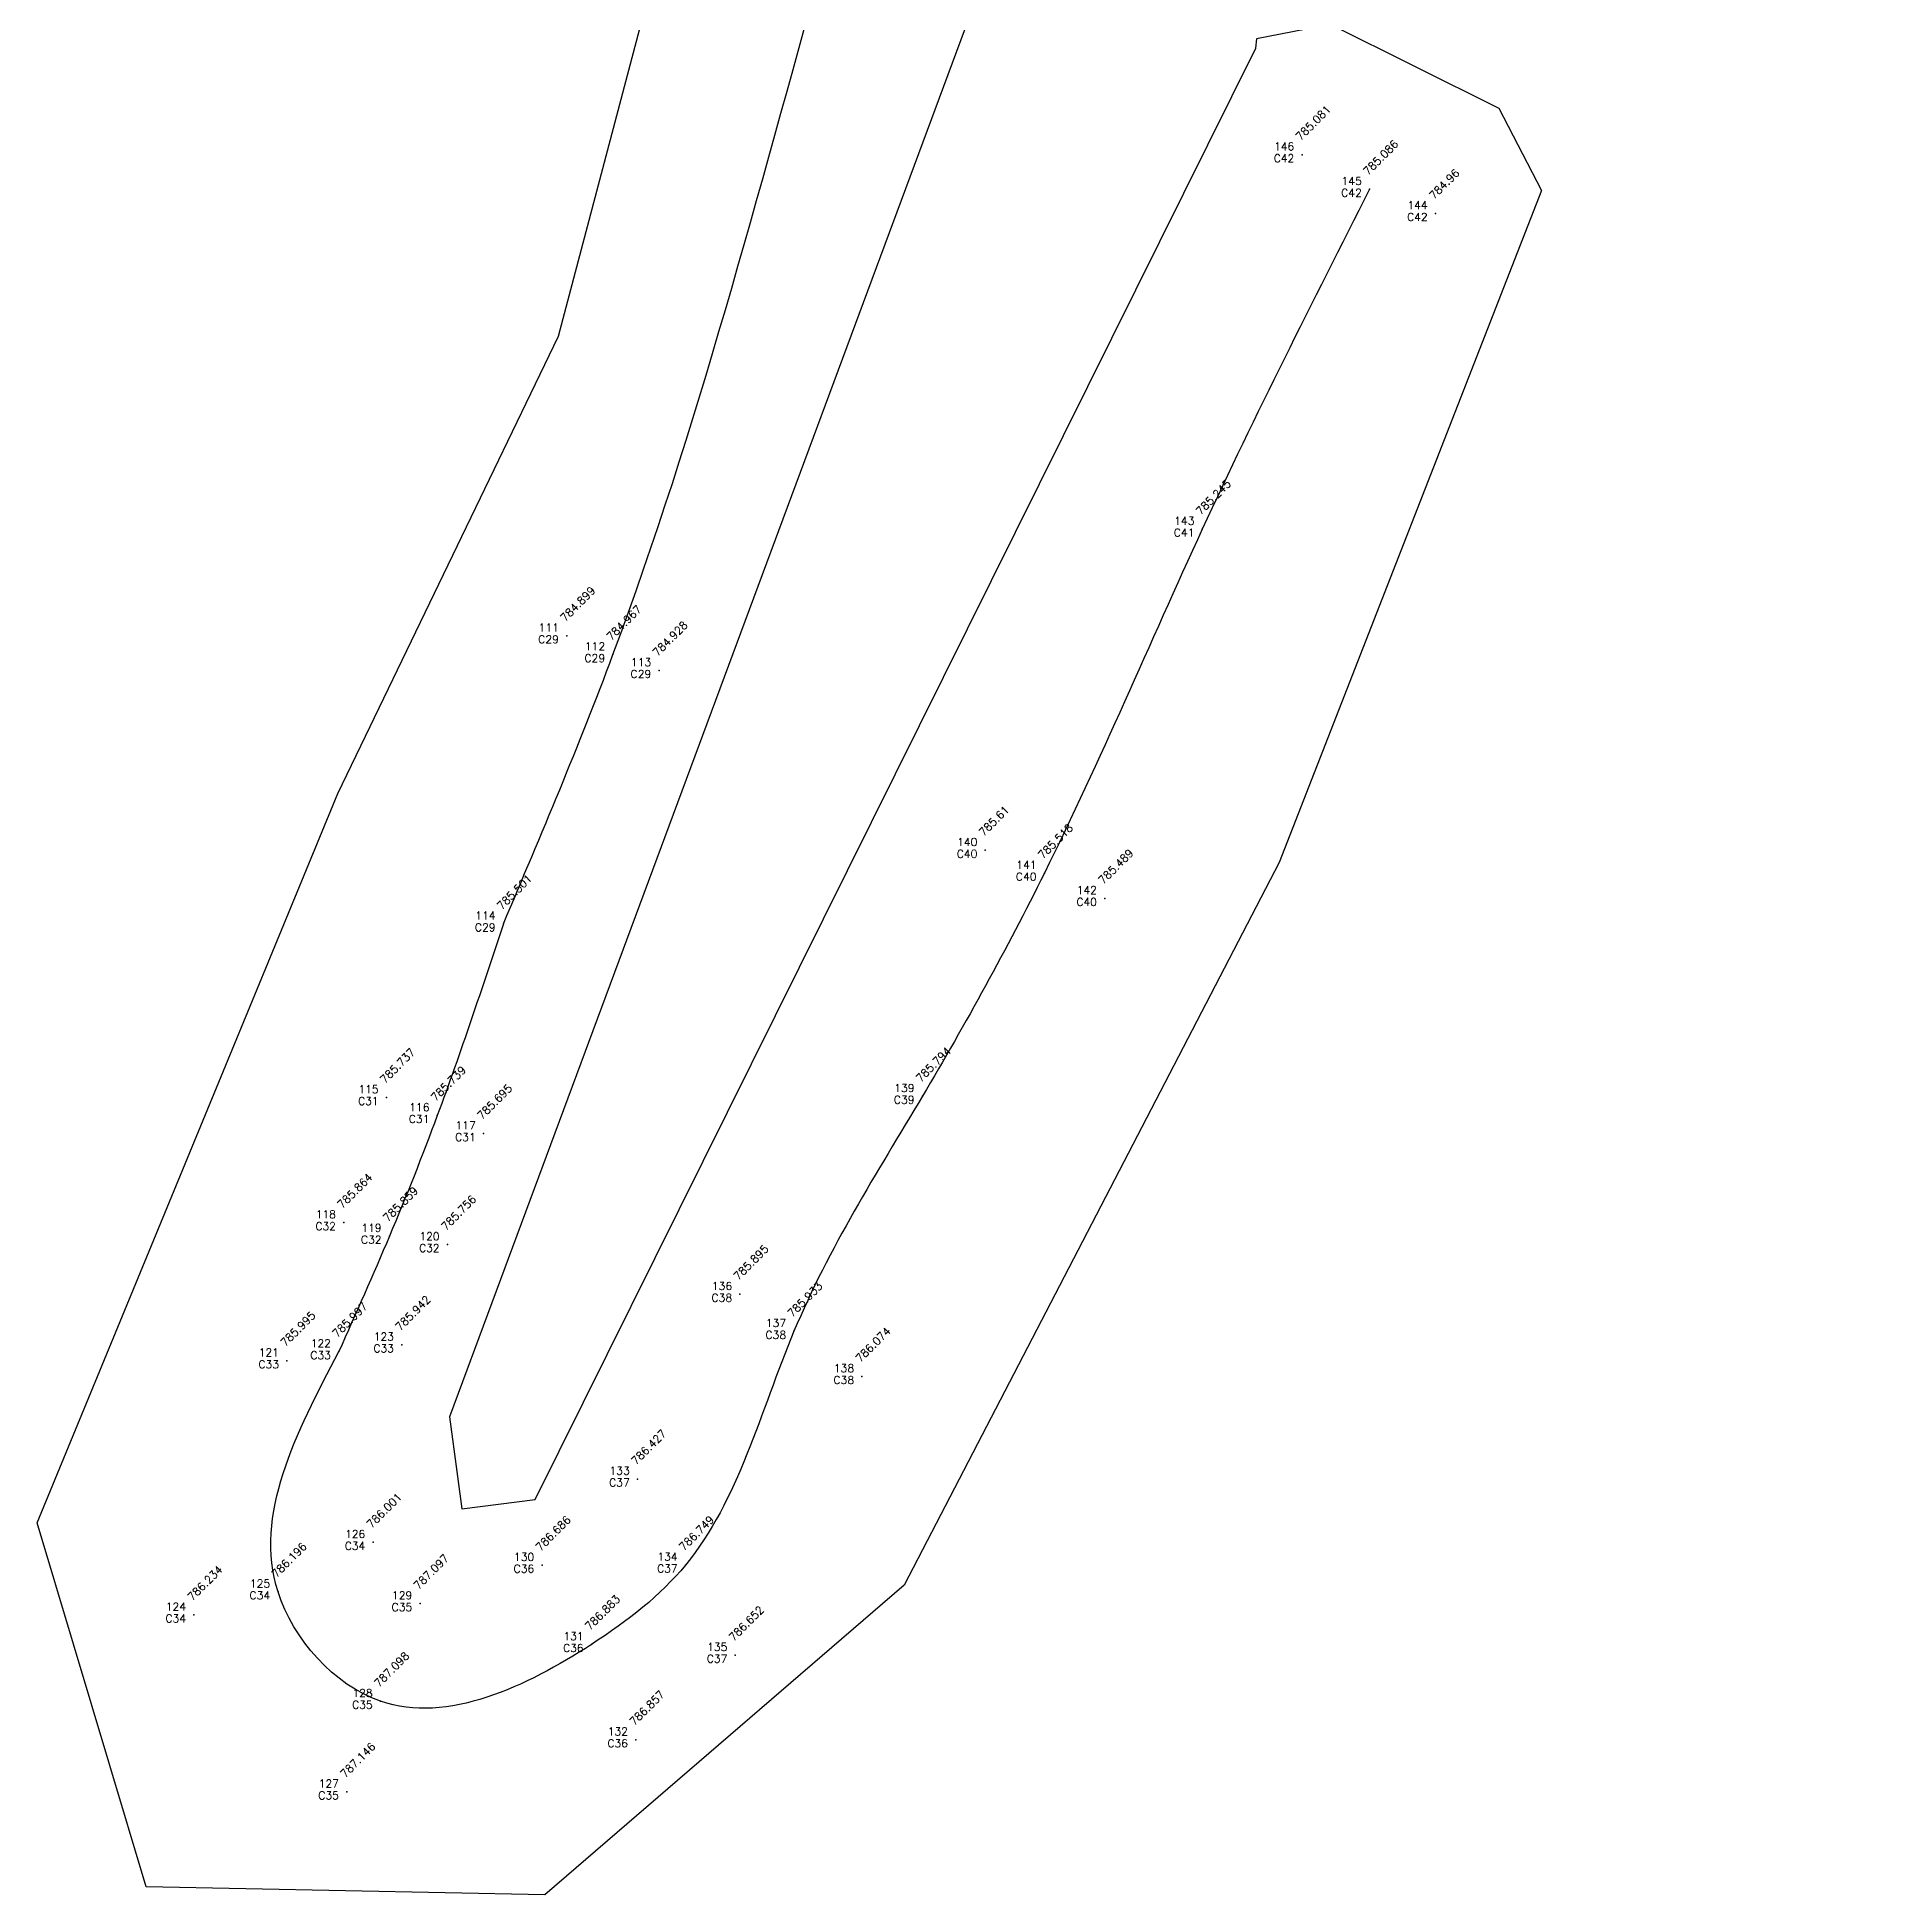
# Model space of a CAD drawing. Header units: millimetres. Extents: x 2757 to 35141, y 547 to 28513.
# Drawn here: x 2824.1 to 3136, y 918 to 1232.1 of the extents above; entities that cross this region are included whole.
import ezdxf
from ezdxf.enums import TextEntityAlignment as Align

# ---------------------------------------------------------------- set-up
doc = ezdxf.new("R2010")
doc.units = ezdxf.units.MM
for name, color, linetype in [('Boundary', 6, 'Continuous'), ('Points', 7, 'Continuous'), ('Points-ELV', 6, 'Continuous'), ('Points-NUM', 4, 'Continuous'), ('Points-TXT', 3, 'Continuous')]:
    doc.layers.add(name, color=color, linetype=linetype)
doc.styles.add('romans', font='romans.shx')

# ---------------------------------------------------------------- blocks, each defined once
blk = doc.blocks.new('POINTS')
at = {"layer": 'Points'}
blk.add_line((0, 0), (0, 0), dxfattribs=at)
blk.add_point((0, 0), dxfattribs=at)
at = {"layer": 'Points-ELV', "style": 'romans'}
blk.add_attdef('ELEV', text='', height=1, rotation=45, dxfattribs=at).set_placement((0, 0), align=Align.BOTTOM_LEFT)
at = {"layer": 'Points-NUM', "style": 'romans'}
blk.add_attdef('PTNUM', text='', height=1, dxfattribs=at).set_placement((0, 0), align=Align.BOTTOM_RIGHT)
at = {"layer": 'Points-TXT', "style": 'romans'}
blk.add_attdef('DESC', text='', height=1, dxfattribs=at).set_placement((0, 0), align=Align.BOTTOM_RIGHT)

msp = doc.modelspace()

# ---------------------------------------------------------------- linework, layer by layer
msp.add_open_spline([(2903.00211, 1082.1966, 4188.48909), (2909.40216, 1097.29475, 4187.54312), (2931.77919, 1150.08369, 4184.23565), (2951.22124, 1226.09869, 4179.56262), (2981.23865, 1326.84677, 4174.87943), (3007.89141, 1412.93532, 4173.28094), (3046.973, 1498.8222, 4170.52538), (3086.07321, 1582.01702, 4168.22307), (3134.0429, 1680.25582, 4162.17535), (3194.44025, 1759.94525, 4151.81747), (3242.43851, 1790.54354, 4146.22395), (3253.555, 1797.63015, 4144.73796)], degree=3, knots=[0, 0, 0, 0, 9.234839089, 32.288536471, 44.069697577, 68.47859829, 82.868764029, 97.140911169, 120.192093222, 144.63365201, 152.140067999, 152.140067999, 152.140067999, 152.140067999])
for points in [[(3049.53239, 1206.4114, 4186.2762), (3021.2288, 1148.94572, 4187.12403), (2994.51421, 1090.77619, 4188.57974), (2973.86774, 1053.04518, 4190.05144), (2952.15481, 1013.29857, 4190.79262), (2933.80653, 973.78125, 4195.14374), (2917.90575, 960.34931, 4195.85826), (2882.22232, 950.74593, 4197.00469), (2864.87651, 969.24351, 4192.195), (2875.15709, 1009.85927, 4191.13388)], [(2903.00211, 1082.1966, 4188.48909), (2891.82038, 1049.79783, 4189.75816), (2883.72602, 1029.39664, 4190.39803), (2875.15709, 1009.85927, 4191.13388)]]:
    msp.add_spline(points, degree=3)
at = {"layer": 'Boundary'}
for points in [[(3030.39241, 1231.89528, 0), (3042.87903, 1234.35589, 0), (3071.36961, 1220.11949, 0), (3078.58019, 1206.2346, 0), (3034.20197, 1092.57852, 0), (2970.79832, 970.34426, 0), (2910.0182, 918.00442, 0), (2842.56751, 919.35258, 0), (2824.13099, 980.91911, 0), (2874.98644, 1104.25823, 0), (2912.30915, 1181.55342, 0), (2961.81477, 1368.82877, 0), (2999.13748, 1456.45995, 0), (3024.34272, 1547.01411, 0), (3060.31641, 1602.28916, 0), (3116.13584, 1714.85513, 0), (3175.94213, 1797.99241, 0), (3237.54709, 1833.04487, 0), (3394.59451, 1895.22687, 0), (3533.09326, 1919.04458, 0)], [(3539.05616, 1853.61755, 0), (3376.55441, 1817.68827, 0), (3246.2655, 1724.80954, 0), (3132.65808, 1583.96677, 0), (3018.18792, 1333.61032, 0), (2893.85819, 998.83358, 0), (2895.98196, 983.26893, 0), (2908.37067, 984.86077, 0), (3030.30064, 1230.30088, 0), (3030.43163, 1231.84274, 0)]]:
    msp.add_polyline3d(points, dxfattribs=at)

# ---------------------------------------------------------------- block references
at = {"layer": 'Points', "linetype": 'Continuous'}
ref = msp.add_blockref('POINTS', (3038.11604, 1212.26088, 4186.24954), dxfattribs=dict(at, xscale=5.332251757533057, yscale=5.332251757533057, zscale=5.332251757533057))
ref.add_attrib('PTNUM', '146', dxfattribs={"layer": 'Points-NUM', "height": 1.333063, "style": 'romans'}).set_placement((3036.78297, 1212.59415, 4186.24954), align=Align.BOTTOM_RIGHT)
ref.add_attrib('DESC', 'C42', dxfattribs={"layer": 'Points-TXT', "height": 1.333063, "style": 'romans'}).set_placement((3036.78297, 1210.59455, 4186.24954), align=Align.BOTTOM_RIGHT)
ref.add_attrib('ELEV', '785.081', dxfattribs={"layer": 'Points-ELV', "height": 1.333063, "rotation": 45, "style": 'romans'}).set_placement((3038.11604, 1214.26048, 4186.24954), align=Align.BOTTOM_LEFT)
ref = msp.add_blockref('POINTS', (3049.53239, 1206.4114, 4186.2762), dxfattribs=dict(at, xscale=5.332251757533057, yscale=5.332251757533057, zscale=5.332251757533057))
ref.add_attrib('PTNUM', '145', dxfattribs={"layer": 'Points-NUM', "height": 1.333063, "style": 'romans'}).set_placement((3048.19932, 1206.74467, 4186.2762), align=Align.BOTTOM_RIGHT)
ref.add_attrib('DESC', 'C42', dxfattribs={"layer": 'Points-TXT', "height": 1.333063, "style": 'romans'}).set_placement((3048.19932, 1204.74507, 4186.2762), align=Align.BOTTOM_RIGHT)
ref.add_attrib('ELEV', '785.086', dxfattribs={"layer": 'Points-ELV', "height": 1.333063, "rotation": 45, "style": 'romans'}).set_placement((3049.53239, 1208.411, 4186.2762), align=Align.BOTTOM_LEFT)
ref = msp.add_blockref('POINTS', (3060.68213, 1202.32156, 4185.60434), dxfattribs=dict(at, xscale=5.332251757533057, yscale=5.332251757533057, zscale=5.332251757533057))
ref.add_attrib('PTNUM', '144', dxfattribs={"layer": 'Points-NUM', "height": 1.333063, "style": 'romans'}).set_placement((3059.34906, 1202.65483, 4185.60434), align=Align.BOTTOM_RIGHT)
ref.add_attrib('DESC', 'C42', dxfattribs={"layer": 'Points-TXT', "height": 1.333063, "style": 'romans'}).set_placement((3059.34906, 1200.65524, 4185.60434), align=Align.BOTTOM_RIGHT)
ref.add_attrib('ELEV', '784.96', dxfattribs={"layer": 'Points-ELV', "height": 1.333063, "rotation": 45, "style": 'romans'}).set_placement((3060.68213, 1204.32116, 4185.60434), align=Align.BOTTOM_LEFT)
ref = msp.add_blockref('POINTS', (3021.2288, 1148.94572, 4187.12403), dxfattribs=dict(at, xscale=5.332251757533057, yscale=5.332251757533057, zscale=5.332251757533057))
ref.add_attrib('PTNUM', '143', dxfattribs={"layer": 'Points-NUM', "height": 1.333063, "style": 'romans'}).set_placement((3019.89573, 1149.27899, 4187.12403), align=Align.BOTTOM_RIGHT)
ref.add_attrib('DESC', 'C41', dxfattribs={"layer": 'Points-TXT', "height": 1.333063, "style": 'romans'}).set_placement((3019.89573, 1147.2794, 4187.12403), align=Align.BOTTOM_RIGHT)
ref.add_attrib('ELEV', '785.245', dxfattribs={"layer": 'Points-ELV', "height": 1.333063, "rotation": 45, "style": 'romans'}).set_placement((3021.2288, 1150.94532, 4187.12403), align=Align.BOTTOM_LEFT)
ref = msp.add_blockref('POINTS', (2913.70927, 1130.90672, 4185.27907), dxfattribs=dict(at, xscale=5.332251757533057, yscale=5.332251757533057, zscale=5.332251757533057))
ref.add_attrib('PTNUM', '111', dxfattribs={"layer": 'Points-NUM', "height": 1.333063, "style": 'romans'}).set_placement((2912.37621, 1131.23998, 4185.27907), align=Align.BOTTOM_RIGHT)
ref.add_attrib('DESC', 'C29', dxfattribs={"layer": 'Points-TXT', "height": 1.333063, "style": 'romans'}).set_placement((2912.37621, 1129.24039, 4185.27907), align=Align.BOTTOM_RIGHT)
ref.add_attrib('ELEV', '784.899', dxfattribs={"layer": 'Points-ELV', "height": 1.333063, "rotation": 45, "style": 'romans'}).set_placement((2913.70927, 1132.90631, 4185.27907), align=Align.BOTTOM_LEFT)
ref = msp.add_blockref('POINTS', (2921.53702, 1127.72869, 4185.64167), dxfattribs=dict(at, xscale=5.332251757533057, yscale=5.332251757533057, zscale=5.332251757533057))
ref.add_attrib('PTNUM', '112', dxfattribs={"layer": 'Points-NUM', "height": 1.333063, "style": 'romans'}).set_placement((2920.20395, 1128.06196, 4185.64167), align=Align.BOTTOM_RIGHT)
ref.add_attrib('DESC', 'C29', dxfattribs={"layer": 'Points-TXT', "height": 1.333063, "style": 'romans'}).set_placement((2920.20395, 1126.06237, 4185.64167), align=Align.BOTTOM_RIGHT)
ref.add_attrib('ELEV', '784.967', dxfattribs={"layer": 'Points-ELV', "height": 1.333063, "rotation": 45, "style": 'romans'}).set_placement((2921.53702, 1129.72829, 4185.64167), align=Align.BOTTOM_LEFT)
ref = msp.add_blockref('POINTS', (2929.33277, 1125.04657, 4185.43371), dxfattribs=dict(at, xscale=5.332251757533057, yscale=5.332251757533057, zscale=5.332251757533057))
ref.add_attrib('PTNUM', '113', dxfattribs={"layer": 'Points-NUM', "height": 1.333063, "style": 'romans'}).set_placement((2927.99971, 1125.37984, 4185.43371), align=Align.BOTTOM_RIGHT)
ref.add_attrib('DESC', 'C29', dxfattribs={"layer": 'Points-TXT', "height": 1.333063, "style": 'romans'}).set_placement((2927.99971, 1123.38024, 4185.43371), align=Align.BOTTOM_RIGHT)
ref.add_attrib('ELEV', '784.928', dxfattribs={"layer": 'Points-ELV', "height": 1.333063, "rotation": 45, "style": 'romans'}).set_placement((2929.33277, 1127.04617, 4185.43371), align=Align.BOTTOM_LEFT)
ref = msp.add_blockref('POINTS', (2984.51091, 1094.63141, 4189.0703), dxfattribs=dict(at, xscale=5.332251757533057, yscale=5.332251757533057, zscale=5.332251757533057))
ref.add_attrib('PTNUM', '140', dxfattribs={"layer": 'Points-NUM', "height": 1.333063, "style": 'romans'}).set_placement((2983.17785, 1094.96467, 4189.0703), align=Align.BOTTOM_RIGHT)
ref.add_attrib('DESC', 'C40', dxfattribs={"layer": 'Points-TXT', "height": 1.333063, "style": 'romans'}).set_placement((2983.17785, 1092.96508, 4189.0703), align=Align.BOTTOM_RIGHT)
ref.add_attrib('ELEV', '785.61', dxfattribs={"layer": 'Points-ELV', "height": 1.333063, "rotation": 45, "style": 'romans'}).set_placement((2984.51091, 1096.631, 4189.0703), align=Align.BOTTOM_LEFT)
ref = msp.add_blockref('POINTS', (2994.51421, 1090.77619, 4188.57974), dxfattribs=dict(at, xscale=5.332251757533057, yscale=5.332251757533057, zscale=5.332251757533057))
ref.add_attrib('PTNUM', '141', dxfattribs={"layer": 'Points-NUM', "height": 1.333063, "style": 'romans'}).set_placement((2993.18115, 1091.10946, 4188.57974), align=Align.BOTTOM_RIGHT)
ref.add_attrib('DESC', 'C40', dxfattribs={"layer": 'Points-TXT', "height": 1.333063, "style": 'romans'}).set_placement((2993.18115, 1089.10986, 4188.57974), align=Align.BOTTOM_RIGHT)
ref.add_attrib('ELEV', '785.518', dxfattribs={"layer": 'Points-ELV', "height": 1.333063, "rotation": 45, "style": 'romans'}).set_placement((2994.51421, 1092.77578, 4188.57974), align=Align.BOTTOM_LEFT)
ref = msp.add_blockref('POINTS', (3004.73614, 1086.51039, 4188.4251), dxfattribs=dict(at, xscale=5.332251757533057, yscale=5.332251757533057, zscale=5.332251757533057))
ref.add_attrib('PTNUM', '142', dxfattribs={"layer": 'Points-NUM', "height": 1.333063, "style": 'romans'}).set_placement((3003.40308, 1086.84365, 4188.4251), align=Align.BOTTOM_RIGHT)
ref.add_attrib('DESC', 'C40', dxfattribs={"layer": 'Points-TXT', "height": 1.333063, "style": 'romans'}).set_placement((3003.40308, 1084.84406, 4188.4251), align=Align.BOTTOM_RIGHT)
ref.add_attrib('ELEV', '785.489', dxfattribs={"layer": 'Points-ELV', "height": 1.333063, "rotation": 45, "style": 'romans'}).set_placement((3004.73614, 1088.50998, 4188.4251), align=Align.BOTTOM_LEFT)
ref = msp.add_blockref('POINTS', (2903.00211, 1082.1966, 4188.48909), dxfattribs=dict(at, xscale=5.332251757533057, yscale=5.332251757533057, zscale=5.332251757533057))
ref.add_attrib('PTNUM', '114', dxfattribs={"layer": 'Points-NUM', "height": 1.333063, "style": 'romans'}).set_placement((2901.66905, 1082.52986, 4188.48909), align=Align.BOTTOM_RIGHT)
ref.add_attrib('DESC', 'C29', dxfattribs={"layer": 'Points-TXT', "height": 1.333063, "style": 'romans'}).set_placement((2901.66905, 1080.53027, 4188.48909), align=Align.BOTTOM_RIGHT)
ref.add_attrib('ELEV', '785.501', dxfattribs={"layer": 'Points-ELV', "height": 1.333063, "rotation": 45, "style": 'romans'}).set_placement((2903.00211, 1084.19619, 4188.48909), align=Align.BOTTOM_LEFT)
ref = msp.add_blockref('POINTS', (2883.23012, 1052.83189, 4189.7475), dxfattribs=dict(at, xscale=5.332251757533057, yscale=5.332251757533057, zscale=5.332251757533057))
ref.add_attrib('PTNUM', '115', dxfattribs={"layer": 'Points-NUM', "height": 1.333063, "style": 'romans'}).set_placement((2881.89706, 1053.16515, 4189.7475), align=Align.BOTTOM_RIGHT)
ref.add_attrib('DESC', 'C31', dxfattribs={"layer": 'Points-TXT', "height": 1.333063, "style": 'romans'}).set_placement((2881.89706, 1051.16556, 4189.7475), align=Align.BOTTOM_RIGHT)
ref.add_attrib('ELEV', '785.737', dxfattribs={"layer": 'Points-ELV', "height": 1.333063, "rotation": 45, "style": 'romans'}).set_placement((2883.23012, 1054.83148, 4189.7475), align=Align.BOTTOM_LEFT)
ref = msp.add_blockref('POINTS', (2973.86774, 1053.04518, 4190.05144), dxfattribs=dict(at, xscale=5.332251757533057, yscale=5.332251757533057, zscale=5.332251757533057))
ref.add_attrib('PTNUM', '139', dxfattribs={"layer": 'Points-NUM', "height": 1.333063, "style": 'romans'}).set_placement((2972.53467, 1053.37844, 4190.05144), align=Align.BOTTOM_RIGHT)
ref.add_attrib('DESC', 'C39', dxfattribs={"layer": 'Points-TXT', "height": 1.333063, "style": 'romans'}).set_placement((2972.53467, 1051.37885, 4190.05144), align=Align.BOTTOM_RIGHT)
ref.add_attrib('ELEV', '785.794', dxfattribs={"layer": 'Points-ELV', "height": 1.333063, "rotation": 45, "style": 'romans'}).set_placement((2973.86774, 1055.04477, 4190.05144), align=Align.BOTTOM_LEFT)
ref = msp.add_blockref('POINTS', (2891.82038, 1049.79783, 4189.75816), dxfattribs=dict(at, xscale=5.332251757533057, yscale=5.332251757533057, zscale=5.332251757533057))
ref.add_attrib('PTNUM', '116', dxfattribs={"layer": 'Points-NUM', "height": 1.333063, "style": 'romans'}).set_placement((2890.48731, 1050.1311, 4189.75816), align=Align.BOTTOM_RIGHT)
ref.add_attrib('DESC', 'C31', dxfattribs={"layer": 'Points-TXT', "height": 1.333063, "style": 'romans'}).set_placement((2890.48731, 1048.13151, 4189.75816), align=Align.BOTTOM_RIGHT)
ref.add_attrib('ELEV', '785.739', dxfattribs={"layer": 'Points-ELV', "height": 1.333063, "rotation": 45, "style": 'romans'}).set_placement((2891.82038, 1051.79743, 4189.75816), align=Align.BOTTOM_LEFT)
ref = msp.add_blockref('POINTS', (2899.65879, 1046.73179, 4189.52354), dxfattribs=dict(at, xscale=5.332251757533057, yscale=5.332251757533057, zscale=5.332251757533057))
ref.add_attrib('PTNUM', '117', dxfattribs={"layer": 'Points-NUM', "height": 1.333063, "style": 'romans'}).set_placement((2898.32572, 1047.06506, 4189.52354), align=Align.BOTTOM_RIGHT)
ref.add_attrib('DESC', 'C31', dxfattribs={"layer": 'Points-TXT', "height": 1.333063, "style": 'romans'}).set_placement((2898.32572, 1045.06546, 4189.52354), align=Align.BOTTOM_RIGHT)
ref.add_attrib('ELEV', '785.695', dxfattribs={"layer": 'Points-ELV', "height": 1.333063, "rotation": 45, "style": 'romans'}).set_placement((2899.65879, 1048.73138, 4189.52354), align=Align.BOTTOM_LEFT)
ref = msp.add_blockref('POINTS', (2876.01025, 1031.67351, 4190.4247), dxfattribs=dict(at, xscale=5.332251757533057, yscale=5.332251757533057, zscale=5.332251757533057))
ref.add_attrib('PTNUM', '118', dxfattribs={"layer": 'Points-NUM', "height": 1.333063, "style": 'romans'}).set_placement((2874.67719, 1032.00678, 4190.4247), align=Align.BOTTOM_RIGHT)
ref.add_attrib('DESC', 'C32', dxfattribs={"layer": 'Points-TXT', "height": 1.333063, "style": 'romans'}).set_placement((2874.67719, 1030.00718, 4190.4247), align=Align.BOTTOM_RIGHT)
ref.add_attrib('ELEV', '785.864', dxfattribs={"layer": 'Points-ELV', "height": 1.333063, "rotation": 45, "style": 'romans'}).set_placement((2876.01025, 1033.67311, 4190.4247), align=Align.BOTTOM_LEFT)
ref = msp.add_blockref('POINTS', (2883.72602, 1029.39664, 4190.39803), dxfattribs=dict(at, xscale=5.332251757533057, yscale=5.332251757533057, zscale=5.332251757533057))
ref.add_attrib('PTNUM', '119', dxfattribs={"layer": 'Points-NUM', "height": 1.333063, "style": 'romans'}).set_placement((2882.39296, 1029.72991, 4190.39803), align=Align.BOTTOM_RIGHT)
ref.add_attrib('DESC', 'C32', dxfattribs={"layer": 'Points-TXT', "height": 1.333063, "style": 'romans'}).set_placement((2882.39296, 1027.73031, 4190.39803), align=Align.BOTTOM_RIGHT)
ref.add_attrib('ELEV', '785.859', dxfattribs={"layer": 'Points-ELV', "height": 1.333063, "rotation": 45, "style": 'romans'}).set_placement((2883.72602, 1031.39623, 4190.39803), align=Align.BOTTOM_LEFT)
ref = msp.add_blockref('POINTS', (2893.55336, 1027.97293, 4189.84881), dxfattribs=dict(at, xscale=5.332251757533057, yscale=5.332251757533057, zscale=5.332251757533057))
ref.add_attrib('PTNUM', '120', dxfattribs={"layer": 'Points-NUM', "height": 1.333063, "style": 'romans'}).set_placement((2892.2203, 1028.30619, 4189.84881), align=Align.BOTTOM_RIGHT)
ref.add_attrib('DESC', 'C32', dxfattribs={"layer": 'Points-TXT', "height": 1.333063, "style": 'romans'}).set_placement((2892.2203, 1026.3066, 4189.84881), align=Align.BOTTOM_RIGHT)
ref.add_attrib('ELEV', '785.756', dxfattribs={"layer": 'Points-ELV', "height": 1.333063, "rotation": 45, "style": 'romans'}).set_placement((2893.55336, 1029.97252, 4189.84881), align=Align.BOTTOM_LEFT)
ref = msp.add_blockref('POINTS', (2943.02066, 1019.5693, 4190.58999), dxfattribs=dict(at, xscale=5.332251757533057, yscale=5.332251757533057, zscale=5.332251757533057))
ref.add_attrib('PTNUM', '136', dxfattribs={"layer": 'Points-NUM', "height": 1.333063, "style": 'romans'}).set_placement((2941.6876, 1019.90257, 4190.58999), align=Align.BOTTOM_RIGHT)
ref.add_attrib('DESC', 'C38', dxfattribs={"layer": 'Points-TXT', "height": 1.333063, "style": 'romans'}).set_placement((2941.6876, 1017.90297, 4190.58999), align=Align.BOTTOM_RIGHT)
ref.add_attrib('ELEV', '785.895', dxfattribs={"layer": 'Points-ELV', "height": 1.333063, "rotation": 45, "style": 'romans'}).set_placement((2943.02066, 1021.56889, 4190.58999), align=Align.BOTTOM_LEFT)
ref = msp.add_blockref('POINTS', (2952.15481, 1013.29857, 4190.79262), dxfattribs=dict(at, xscale=5.332251757533057, yscale=5.332251757533057, zscale=5.332251757533057))
ref.add_attrib('PTNUM', '137', dxfattribs={"layer": 'Points-NUM', "height": 1.333063, "style": 'romans'}).set_placement((2950.82174, 1013.63184, 4190.79262), align=Align.BOTTOM_RIGHT)
ref.add_attrib('DESC', 'C38', dxfattribs={"layer": 'Points-TXT', "height": 1.333063, "style": 'romans'}).set_placement((2950.82174, 1011.63224, 4190.79262), align=Align.BOTTOM_RIGHT)
ref.add_attrib('ELEV', '785.933', dxfattribs={"layer": 'Points-ELV', "height": 1.333063, "rotation": 45, "style": 'romans'}).set_placement((2952.15481, 1015.29817, 4190.79262), align=Align.BOTTOM_LEFT)
ref = msp.add_blockref('POINTS', (2875.15709, 1009.85927, 4191.13388), dxfattribs=dict(at, xscale=5.332251757533057, yscale=5.332251757533057, zscale=5.332251757533057))
ref.add_attrib('PTNUM', '122', dxfattribs={"layer": 'Points-NUM', "height": 1.333063, "style": 'romans'}).set_placement((2873.82403, 1010.19253, 4191.13388), align=Align.BOTTOM_RIGHT)
ref.add_attrib('DESC', 'C33', dxfattribs={"layer": 'Points-TXT', "height": 1.333063, "style": 'romans'}).set_placement((2873.82403, 1008.19294, 4191.13388), align=Align.BOTTOM_RIGHT)
ref.add_attrib('ELEV', '785.997', dxfattribs={"layer": 'Points-ELV', "height": 1.333063, "rotation": 45, "style": 'romans'}).set_placement((2875.15709, 1011.85886, 4191.13388), align=Align.BOTTOM_LEFT)
ref = msp.add_blockref('POINTS', (2885.82159, 1011.0057, 4190.84061), dxfattribs=dict(at, xscale=5.332251757533057, yscale=5.332251757533057, zscale=5.332251757533057))
ref.add_attrib('PTNUM', '123', dxfattribs={"layer": 'Points-NUM', "height": 1.333063, "style": 'romans'}).set_placement((2884.48853, 1011.33897, 4190.84061), align=Align.BOTTOM_RIGHT)
ref.add_attrib('DESC', 'C33', dxfattribs={"layer": 'Points-TXT', "height": 1.333063, "style": 'romans'}).set_placement((2884.48853, 1009.33937, 4190.84061), align=Align.BOTTOM_RIGHT)
ref.add_attrib('ELEV', '785.942', dxfattribs={"layer": 'Points-ELV', "height": 1.333063, "rotation": 45, "style": 'romans'}).set_placement((2885.82159, 1013.0053, 4190.84061), align=Align.BOTTOM_LEFT)
ref = msp.add_blockref('POINTS', (2866.3802, 1008.32358, 4191.12322), dxfattribs=dict(at, xscale=5.332251757533057, yscale=5.332251757533057, zscale=5.332251757533057))
ref.add_attrib('PTNUM', '121', dxfattribs={"layer": 'Points-NUM', "height": 1.333063, "style": 'romans'}).set_placement((2865.04714, 1008.65685, 4191.12322), align=Align.BOTTOM_RIGHT)
ref.add_attrib('DESC', 'C33', dxfattribs={"layer": 'Points-TXT', "height": 1.333063, "style": 'romans'}).set_placement((2865.04714, 1006.65725, 4191.12322), align=Align.BOTTOM_RIGHT)
ref.add_attrib('ELEV', '785.995', dxfattribs={"layer": 'Points-ELV', "height": 1.333063, "rotation": 45, "style": 'romans'}).set_placement((2866.3802, 1010.32318, 4191.12322), align=Align.BOTTOM_LEFT)
ref = msp.add_blockref('POINTS', (2963.65647, 1005.66279, 4191.54447), dxfattribs=dict(at, xscale=5.332251757533057, yscale=5.332251757533057, zscale=5.332251757533057))
ref.add_attrib('PTNUM', '138', dxfattribs={"layer": 'Points-NUM', "height": 1.333063, "style": 'romans'}).set_placement((2962.32341, 1005.99605, 4191.54447), align=Align.BOTTOM_RIGHT)
ref.add_attrib('DESC', 'C38', dxfattribs={"layer": 'Points-TXT', "height": 1.333063, "style": 'romans'}).set_placement((2962.32341, 1003.99646, 4191.54447), align=Align.BOTTOM_RIGHT)
ref.add_attrib('ELEV', '786.074', dxfattribs={"layer": 'Points-ELV', "height": 1.333063, "rotation": 45, "style": 'romans'}).set_placement((2963.65647, 1007.66238, 4191.54447), align=Align.BOTTOM_LEFT)
ref = msp.add_blockref('POINTS', (2925.70684, 988.3223, 4193.42675), dxfattribs=dict(at, xscale=5.332251757533057, yscale=5.332251757533057, zscale=5.332251757533057))
ref.add_attrib('PTNUM', '133', dxfattribs={"layer": 'Points-NUM', "height": 1.333063, "style": 'romans'}).set_placement((2924.37377, 988.65557, 4193.42675), align=Align.BOTTOM_RIGHT)
ref.add_attrib('DESC', 'C37', dxfattribs={"layer": 'Points-TXT', "height": 1.333063, "style": 'romans'}).set_placement((2924.37377, 986.65598, 4193.42675), align=Align.BOTTOM_RIGHT)
ref.add_attrib('ELEV', '786.427', dxfattribs={"layer": 'Points-ELV', "height": 1.333063, "rotation": 45, "style": 'romans'}).set_placement((2925.70684, 990.3219, 4193.42675), align=Align.BOTTOM_LEFT)
ref = msp.add_blockref('POINTS', (2880.96925, 977.61514, 4191.15521), dxfattribs=dict(at, xscale=5.332251757533057, yscale=5.332251757533057, zscale=5.332251757533057))
ref.add_attrib('PTNUM', '126', dxfattribs={"layer": 'Points-NUM', "height": 1.333063, "style": 'romans'}).set_placement((2879.63618, 977.94841, 4191.15521), align=Align.BOTTOM_RIGHT)
ref.add_attrib('DESC', 'C34', dxfattribs={"layer": 'Points-TXT', "height": 1.333063, "style": 'romans'}).set_placement((2879.63618, 975.94881, 4191.15521), align=Align.BOTTOM_RIGHT)
ref.add_attrib('ELEV', '786.001', dxfattribs={"layer": 'Points-ELV', "height": 1.333063, "rotation": 45, "style": 'romans'}).set_placement((2880.96925, 979.61474, 4191.15521), align=Align.BOTTOM_LEFT)
ref = msp.add_blockref('POINTS', (2909.54478, 973.74926, 4194.80781), dxfattribs=dict(at, xscale=5.332251757533057, yscale=5.332251757533057, zscale=5.332251757533057))
ref.add_attrib('PTNUM', '130', dxfattribs={"layer": 'Points-NUM', "height": 1.333063, "style": 'romans'}).set_placement((2908.21172, 974.08253, 4194.80781), align=Align.BOTTOM_RIGHT)
ref.add_attrib('DESC', 'C36', dxfattribs={"layer": 'Points-TXT', "height": 1.333063, "style": 'romans'}).set_placement((2908.21172, 972.08293, 4194.80781), align=Align.BOTTOM_RIGHT)
ref.add_attrib('ELEV', '786.686', dxfattribs={"layer": 'Points-ELV', "height": 1.333063, "rotation": 45, "style": 'romans'}).set_placement((2909.54478, 975.74885, 4194.80781), align=Align.BOTTOM_LEFT)
ref = msp.add_blockref('POINTS', (2933.80653, 973.78125, 4195.14374), dxfattribs=dict(at, xscale=5.332251757533057, yscale=5.332251757533057, zscale=5.332251757533057))
ref.add_attrib('PTNUM', '134', dxfattribs={"layer": 'Points-NUM', "height": 1.333063, "style": 'romans'}).set_placement((2932.47346, 974.11452, 4195.14374), align=Align.BOTTOM_RIGHT)
ref.add_attrib('DESC', 'C37', dxfattribs={"layer": 'Points-TXT', "height": 1.333063, "style": 'romans'}).set_placement((2932.47346, 972.11493, 4195.14374), align=Align.BOTTOM_RIGHT)
ref.add_attrib('ELEV', '786.749', dxfattribs={"layer": 'Points-ELV', "height": 1.333063, "rotation": 45, "style": 'romans'}).set_placement((2933.80653, 975.78085, 4195.14374), align=Align.BOTTOM_LEFT)
ref = msp.add_blockref('POINTS', (2864.87651, 969.24351, 4192.195), dxfattribs=dict(at, xscale=5.332251757533057, yscale=5.332251757533057, zscale=5.332251757533057))
ref.add_attrib('PTNUM', '125', dxfattribs={"layer": 'Points-NUM', "height": 1.333063, "style": 'romans'}).set_placement((2863.54345, 969.57677, 4192.195), align=Align.BOTTOM_RIGHT)
ref.add_attrib('DESC', 'C34', dxfattribs={"layer": 'Points-TXT', "height": 1.333063, "style": 'romans'}).set_placement((2863.54345, 967.57718, 4192.195), align=Align.BOTTOM_RIGHT)
ref.add_attrib('ELEV', '786.196', dxfattribs={"layer": 'Points-ELV', "height": 1.333063, "rotation": 45, "style": 'romans'}).set_placement((2864.87651, 971.2431, 4192.195), align=Align.BOTTOM_LEFT)
ref = msp.add_blockref('POINTS', (2888.90897, 967.24925, 4196.99936), dxfattribs=dict(at, xscale=5.332251757533057, yscale=5.332251757533057, zscale=5.332251757533057))
ref.add_attrib('PTNUM', '129', dxfattribs={"layer": 'Points-NUM', "height": 1.333063, "style": 'romans'}).set_placement((2887.57591, 967.58251, 4196.99936), align=Align.BOTTOM_RIGHT)
ref.add_attrib('DESC', 'C35', dxfattribs={"layer": 'Points-TXT', "height": 1.333063, "style": 'romans'}).set_placement((2887.57591, 965.58292, 4196.99936), align=Align.BOTTOM_RIGHT)
ref.add_attrib('ELEV', '787.097', dxfattribs={"layer": 'Points-ELV', "height": 1.333063, "rotation": 45, "style": 'romans'}).set_placement((2888.90897, 969.24884, 4196.99936), align=Align.BOTTOM_LEFT)
ref = msp.add_blockref('POINTS', (2850.65539, 965.3403, 4192.39763), dxfattribs=dict(at, xscale=5.332251757533057, yscale=5.332251757533057, zscale=5.332251757533057))
ref.add_attrib('PTNUM', '124', dxfattribs={"layer": 'Points-NUM', "height": 1.333063, "style": 'romans'}).set_placement((2849.32233, 965.67356, 4192.39763), align=Align.BOTTOM_RIGHT)
ref.add_attrib('DESC', 'C34', dxfattribs={"layer": 'Points-TXT', "height": 1.333063, "style": 'romans'}).set_placement((2849.32233, 963.67397, 4192.39763), align=Align.BOTTOM_RIGHT)
ref.add_attrib('ELEV', '786.234', dxfattribs={"layer": 'Points-ELV', "height": 1.333063, "rotation": 45, "style": 'romans'}).set_placement((2850.65539, 967.33989, 4192.39763), align=Align.BOTTOM_LEFT)
ref = msp.add_blockref('POINTS', (2917.90575, 960.34931, 4195.85826), dxfattribs=dict(at, xscale=5.332251757533057, yscale=5.332251757533057, zscale=5.332251757533057))
ref.add_attrib('PTNUM', '131', dxfattribs={"layer": 'Points-NUM', "height": 1.333063, "style": 'romans'}).set_placement((2916.57269, 960.68258, 4195.85826), align=Align.BOTTOM_RIGHT)
ref.add_attrib('DESC', 'C36', dxfattribs={"layer": 'Points-TXT', "height": 1.333063, "style": 'romans'}).set_placement((2916.57269, 958.68298, 4195.85826), align=Align.BOTTOM_RIGHT)
ref.add_attrib('ELEV', '786.883', dxfattribs={"layer": 'Points-ELV', "height": 1.333063, "rotation": 45, "style": 'romans'}).set_placement((2917.90575, 962.34891, 4195.85826), align=Align.BOTTOM_LEFT)
ref = msp.add_blockref('POINTS', (2942.22082, 958.52568, 4194.62651), dxfattribs=dict(at, xscale=5.332251757533057, yscale=5.332251757533057, zscale=5.332251757533057))
ref.add_attrib('PTNUM', '135', dxfattribs={"layer": 'Points-NUM', "height": 1.333063, "style": 'romans'}).set_placement((2940.88776, 958.85895, 4194.62651), align=Align.BOTTOM_RIGHT)
ref.add_attrib('DESC', 'C37', dxfattribs={"layer": 'Points-TXT', "height": 1.333063, "style": 'romans'}).set_placement((2940.88776, 956.85935, 4194.62651), align=Align.BOTTOM_RIGHT)
ref.add_attrib('ELEV', '786.652', dxfattribs={"layer": 'Points-ELV', "height": 1.333063, "rotation": 45, "style": 'romans'}).set_placement((2942.22082, 960.52528, 4194.62651), align=Align.BOTTOM_LEFT)
ref = msp.add_blockref('POINTS', (2882.22232, 950.74593, 4197.00469), dxfattribs=dict(at, xscale=5.332251757533057, yscale=5.332251757533057, zscale=5.332251757533057))
ref.add_attrib('PTNUM', '128', dxfattribs={"layer": 'Points-NUM', "height": 1.333063, "style": 'romans'}).set_placement((2880.88926, 951.07919, 4197.00469), align=Align.BOTTOM_RIGHT)
ref.add_attrib('DESC', 'C35', dxfattribs={"layer": 'Points-TXT', "height": 1.333063, "style": 'romans'}).set_placement((2880.88926, 949.0796, 4197.00469), align=Align.BOTTOM_RIGHT)
ref.add_attrib('ELEV', '787.098', dxfattribs={"layer": 'Points-ELV', "height": 1.333063, "rotation": 45, "style": 'romans'}).set_placement((2882.22232, 952.74552, 4197.00469), align=Align.BOTTOM_LEFT)
ref = msp.add_blockref('POINTS', (2925.41356, 944.22991, 4195.71962), dxfattribs=dict(at, xscale=5.332251757533057, yscale=5.332251757533057, zscale=5.332251757533057))
ref.add_attrib('PTNUM', '132', dxfattribs={"layer": 'Points-NUM', "height": 1.333063, "style": 'romans'}).set_placement((2924.0805, 944.56318, 4195.71962), align=Align.BOTTOM_RIGHT)
ref.add_attrib('DESC', 'C36', dxfattribs={"layer": 'Points-TXT', "height": 1.333063, "style": 'romans'}).set_placement((2924.0805, 942.56359, 4195.71962), align=Align.BOTTOM_RIGHT)
ref.add_attrib('ELEV', '786.857', dxfattribs={"layer": 'Points-ELV', "height": 1.333063, "rotation": 45, "style": 'romans'}).set_placement((2925.41356, 946.22951, 4195.71962), align=Align.BOTTOM_LEFT)
ref = msp.add_blockref('POINTS', (2876.50615, 935.4157, 4197.26064), dxfattribs=dict(at, xscale=5.332251757533057, yscale=5.332251757533057, zscale=5.332251757533057))
ref.add_attrib('PTNUM', '127', dxfattribs={"layer": 'Points-NUM', "height": 1.333063, "style": 'romans'}).set_placement((2875.17309, 935.74897, 4197.26064), align=Align.BOTTOM_RIGHT)
ref.add_attrib('DESC', 'C35', dxfattribs={"layer": 'Points-TXT', "height": 1.333063, "style": 'romans'}).set_placement((2875.17309, 933.74937, 4197.26064), align=Align.BOTTOM_RIGHT)
ref.add_attrib('ELEV', '787.146', dxfattribs={"layer": 'Points-ELV', "height": 1.333063, "rotation": 45, "style": 'romans'}).set_placement((2876.50615, 937.4153, 4197.26064), align=Align.BOTTOM_LEFT)

doc.saveas('drawing.dxf')
